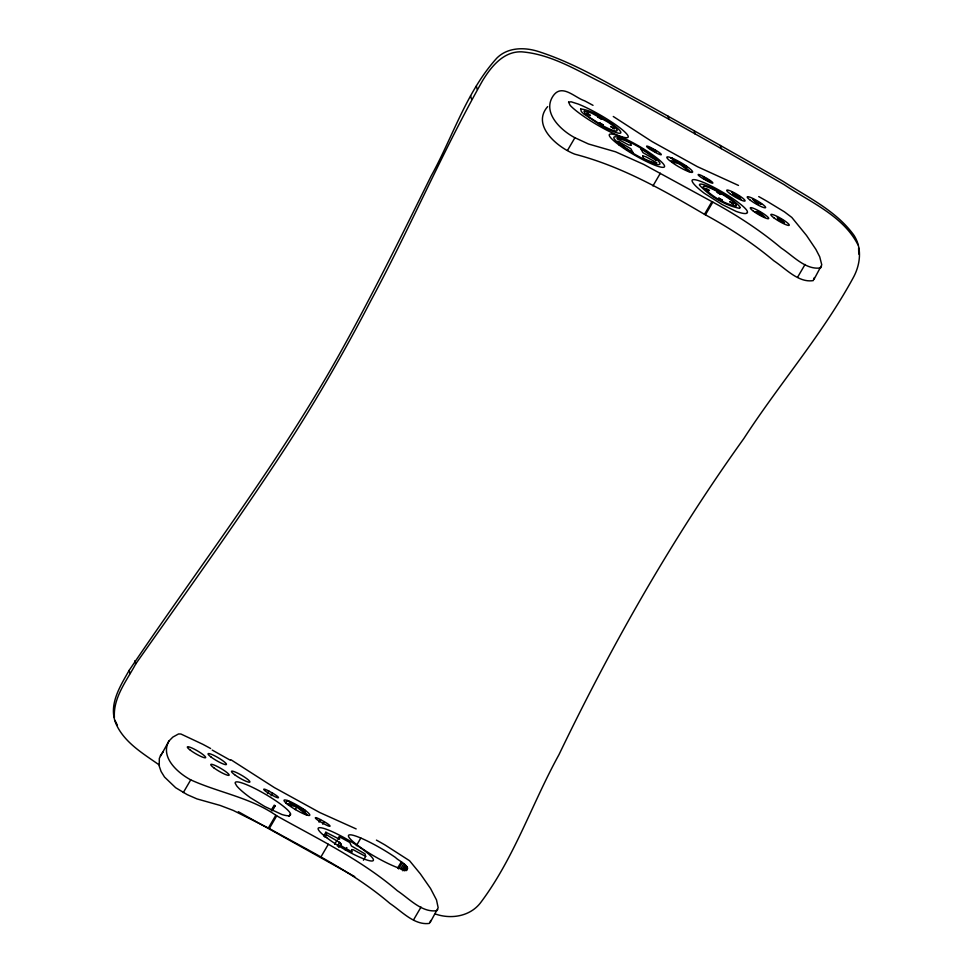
<?xml version="1.0" encoding="UTF-8"?>
<svg xmlns="http://www.w3.org/2000/svg" width="973" height="973" viewBox="0 0 973 973"><rect width="100%" height="100%" fill="white"/><g stroke="black" fill="none" stroke-linecap="round" stroke-linejoin="round"><path stroke-width="1.46" d="M547.653 106.616C530.99 125.639 557.918 147.689 574.921 154.208C621.321 166.274 663.306 190.149 704.488 214.328C729.045 227.597 752.543 242.861 773.912 260.849C785.649 268.512 798.359 283.009 813.221 280.601L814.352 277.548M814.036 279.312L821.771 264.851L819.728 256.836L815.897 249.392L806.495 235.43L791.815 217.429L784.42 211.834L766.785 201.131A98.176 15.361 30.3 0 0 761.664 198.224L758.721 196.582M210.63 748.517L207.711 746.923A98.176 15.361 30.3 0 0 202.639 744.211L180.929 734.019L178.533 733.958L172.841 737.096L168.937 741.025L159.341 758.308L159.195 766.006L161.08 771.48L164.51 777.038L175.675 787.729L187.242 794.649L196.935 798.894L220.129 805.425L233.325 810.46L269.302 828.534C310.521 851.643 353.819 872.477 389.954 903.479C401.74 911.275 414.413 925.591 429.434 923.389L430.747 920.458M430.334 922.161L438.166 907.748L436.5 899.952L430.528 888.471L420.3 873.803L409.56 860.728L385.004 844.965A106.483 16.663 30.3 0 0 379.567 841.864L376.429 840.113M337.838 839.237L339.322 836.695L339.577 839.273L325.87 832.256L326.502 834.798L340.124 842.715L341.705 846.182L352.202 851.983L351.581 849.587L353.284 849.77L365.653 856.422L363.428 860.241M365.653 856.422L365.021 853.88L351.399 845.963L349.818 842.484L339.322 836.695M435.32 913.988C451.484 919.643 470.956 916.286 481.307 901.74C514.583 857.067 532.231 803.102 559.001 754.61C612.005 644.467 672.525 537.874 743.871 438.495C779.032 384.238 822.015 334.882 853.053 278.059C860.314 265.045 862.382 248.614 854.112 235.502C836.512 210.971 808.113 197.483 783.338 181.501C737.437 154.658 690.854 128.995 644.467 103.004C609.585 84.505 575.554 63.269 537.68 51.289C523.961 47.057 507.407 47.373 496.729 58.21C466.286 91.936 452.822 136.925 431.1 176.089C403.114 232.656 375.189 289.285 344.734 344.564C282.109 459.037 201.873 562.467 129.154 670.385C120.166 686.233 108.149 704.817 115.909 723.608C124.228 742.606 143.226 753.613 159.45 765.106M857.967 244.843C843.092 215.629 810.095 202.202 784.214 184.688C725.055 150.401 665.398 116.955 605.279 84.359C578.558 71.418 552.032 54.269 521.735 51.837C503.54 51.107 491.146 66.699 482.547 80.71C442.204 152.129 410.059 228.023 371.078 300.268C343.445 353.54 313.379 405.546 280.346 455.656C233.812 526.198 184.42 594.807 135.758 663.89C126.758 680.626 113.099 697.398 114.4 717.466M183.313 792.569L190.732 779.86C218.998 792.74 250.657 797.507 276.721 815.824C317.94 838.933 361.251 859.767 397.373 890.769C409.171 898.565 421.832 912.881 436.853 910.679L437.753 909.451M567.49 150.426L574.909 137.728L588.483 143.992L615.52 151.788L643.725 164.401L711.92 201.618C736.452 214.899 759.974 230.139 781.343 248.139C793.08 255.802 805.778 270.299 820.64 267.891L821.455 266.602M267.441 793.652L268.925 791.11L272.61 793.153A6.385 0.997 30.3 0 1 278.473 797.544A6.385 0.997 30.3 0 1 273.291 795.829L269.606 793.798A6.385 0.997 30.3 0 1 263.744 789.407A6.385 0.997 30.3 0 1 268.925 791.11M271.126 795.695L272.61 793.153M271.26 810.266L274.228 805.182L275.189 805.729L272.221 810.813M271.735 810.545L275.189 805.729M268.378 828.023L275.797 815.313M269.302 828.534L276.721 815.824M285.746 803.017L287.23 800.475L289.772 801.448A14.899 2.335 30.3 0 1 302.664 808.575L305.461 810.545A14.899 2.335 30.3 0 1 308.465 815.459L306.568 814.973A14.899 2.335 30.3 0 1 288.336 804.902L286.123 803.114A14.899 2.335 30.3 0 1 287.23 800.475A53.211 8.331 30.3 0 1 292.934 804.367L294.199 805.255L293.153 804.89A27.475 4.293 30.3 0 0 287.242 804.014M652.944 185.94L660.363 173.23M289.005 816.347L290.489 813.805A31.927 4.999 30.3 0 0 261.178 791.84A31.927 4.999 30.3 0 0 235.223 783.277L236.609 785.734A44.344 6.933 30.3 0 0 250.28 797.653L264.875 806.581L281.769 814.45A44.344 6.933 30.3 0 0 290.489 813.805M295.257 809.645L296.741 807.104L298.127 808.125A53.211 8.331 30.3 0 1 306.568 814.973M303.977 813.087L305.461 810.545A53.211 8.331 30.3 0 0 300.195 808.381L298.942 807.906L300.11 808.758A27.548 4.306 30.3 0 1 307.419 815.192M319.022 822.161L320.506 819.619L324.191 821.65A6.385 0.997 30.3 0 1 330.054 826.041A6.385 0.997 30.3 0 1 324.873 824.326L321.187 822.294A6.385 0.997 30.3 0 1 315.325 817.904A6.385 0.997 30.3 0 1 320.506 819.619M322.708 824.192L324.191 821.65M323.644 836.062L325.87 832.256M325.018 837.339L326.502 834.798M320.883 857.031L328.302 844.321M334.627 844.345L336.853 840.526M704.488 214.328L711.92 201.618M705.413 214.826L712.832 202.129M337.376 846.121L339.601 842.302M338.762 847.447L340.988 843.627M345.354 850.11L346.838 847.568M356.386 845.671L360.837 838.045A37.29 5.838 30.3 0 1 395.427 857.444C398.577 860.886 408.441 864.498 407.237 869.704A37.29 5.838 30.3 0 1 377.804 858.186A31.927 4.999 30.3 0 1 349.854 838.471A31.927 4.999 30.3 0 1 360.837 838.045M397.616 868.111L401.326 861.762M398.626 868.913L402.336 862.552M400.718 868.78L403.698 863.696M401.91 869.85L404.877 864.766M402.907 870.823L405.875 865.751M404.464 870.446L406.69 866.639M404.768 870.847L406.994 867.04M405.814 869.971L407.298 867.43M406.215 870.665L407.711 868.123M413.598 919.789L421.017 907.079M797.641 277.159L805.06 264.449M168.937 741.025C159.815 757.152 177.767 772.903 190.732 779.86M160.217 755.948L163.245 751.679M296.741 807.104L295.512 806.69A53.211 8.331 30.3 0 0 288.336 804.902M708.612 190.526C712.65 191.377 700.803 185.928 708.612 190.526L707.675 190.027M738.471 185.429L697.41 166.675L652.044 141.572L613.27 116.492M354.731 876.624L238.312 811.701M356.167 828.923L319.703 812.504L274.386 787.595L230.893 759.718M593.019 105.339L589.906 103.649A106.483 16.663 30.3 0 0 584.53 100.778C574.715 97.58 561.847 83.179 553.138 95.913C541.864 112.54 560.959 130.491 574.909 137.728M212.199 750.061L230.248 760.181M115.033 720.434L117.405 725.347M720.336 145.464L721.212 148.65M694.187 130.796L695.075 133.982M668.037 116.152L668.913 119.326M476.332 86.135L477.22 89.321M470.567 95.792L471.455 98.978M134.882 660.703L135.758 663.89M129.154 670.385L130.041 673.571M858.6 247.799L858.758 254.075M304.5 809.864A27.475 4.293 30.3 0 0 296.485 806.143L294.454 804.805A27.548 4.306 30.3 0 0 288.02 800.779M784.384 222.866L777.974 219.886L777.318 217.271L783.034 220.628L783.52 221.382L781.562 220.701L784.384 222.866M631.027 145.159L628.631 144.928L616.967 138.604A23.413 3.661 30.3 0 1 630.297 142.946L631.027 145.159M642.8 155.972L643.506 158.404A23.413 3.661 30.3 0 0 656.824 162.746L646.011 156.835L642.8 155.972M568.585 102.153L570.093 105.291A37.29 5.838 30.3 0 0 602.469 127.877A31.927 4.999 30.3 0 0 627.731 137.497A31.927 4.999 30.3 0 0 612.698 122.72A37.29 5.838 30.3 0 0 578.315 104.087L571.102 101.788L568.585 102.153M782.754 221.929L779.422 220.445L779.191 219.497L782.754 221.929M580.626 108.976L581.355 111.567L583.715 113.89L601.971 126.052A23.413 3.661 30.3 0 0 620.482 133.106A23.413 3.661 30.3 0 0 609.463 122.27C600.414 117.076 591.256 109.985 580.626 108.976M584.25 111.165L584.846 113.294L589.65 117.49L601.703 125.14A19.156 2.992 30.3 0 0 616.858 130.917A19.156 2.992 30.3 0 0 607.833 122.051L591.268 112.929L584.25 111.165M610.716 126.539L614.328 128.728L610.716 126.539M729.908 201.788L733.533 203.989L729.908 201.788M736.318 205.425L736.062 206.179C723.803 203.673 711.725 196.291 703.187 187.181A19.156 2.992 30.3 0 1 718.597 192.204A19.156 2.992 30.3 0 1 736.318 205.425M740.003 207.456L739.687 208.368C724.703 205.303 709.937 196.291 699.502 185.15A23.413 3.661 30.3 0 1 718.342 191.292A23.413 3.661 30.3 0 1 740.003 207.456M747.434 212.406L747.057 213.051A44.344 6.933 30.3 0 1 736.123 211.384L722.063 204.5L704.27 193.25A44.344 6.933 30.3 0 1 692.131 181.1A31.927 4.999 30.3 0 1 717.831 189.467A31.927 4.999 30.3 0 1 747.373 211.506L747.434 212.406M782.061 220.457L778.911 218.39L782.061 220.457M586.841 113.342L590.429 115.519L586.841 113.342M597.969 116.967L601.557 119.144L597.969 116.967M599.636 122.89L603.236 125.067L599.636 122.89M717.174 192.228L720.762 194.405L717.174 192.228M718.84 198.151L722.428 200.329L718.84 198.151M758.745 211.482L755.121 211.737L765.119 217.259L758.745 211.482M759.487 212.321L757.918 212.43L761.604 214.461L759.487 212.321M761.482 203.977L758.003 203.369L758.283 204.464L752.506 199.015L757.347 202.712L761.482 203.977M735.503 195.293L732.255 194.624L736.269 195.95L741.073 199.501L737.206 196.193L740.331 196.838L736.415 195.524L731.769 192.107L735.503 195.293M691.329 172.379L690.392 172.136A27.475 4.293 30.3 0 0 682.985 165.665L681.818 164.826L682.961 165.252A53.211 8.331 30.3 0 1 688.203 167.392A14.899 2.335 30.3 0 1 691.329 172.379M679.543 163.999L678.327 163.598A53.211 8.331 30.3 0 0 671.248 161.871A14.899 2.335 30.3 0 0 689.468 171.905A53.211 8.331 30.3 0 0 680.93 165.033L679.543 163.999M677.086 162.236L676.04 161.859A27.548 4.306 30.3 0 0 670.239 161.068L669.01 160.083A14.899 2.335 30.3 0 1 669.971 157.358A53.211 8.331 30.3 0 1 675.7 161.25L677.086 162.236M672.501 158.319L670.847 157.687A27.475 4.293 30.3 0 1 679.3 163.05L681.185 163.878A27.548 4.306 30.3 0 1 687.327 166.784L685.393 165.422A14.899 2.335 30.3 0 0 672.501 158.319M655.534 150.535L648.419 147.397L656.045 152.36L655.534 150.535M711.02 181.866L703.917 178.728L703.406 176.904L711.02 181.866M656.094 160.156L642.995 152.664L640.781 148.723A23.413 3.661 30.3 0 1 656.094 160.156M619.825 142.362L617.697 141.207A23.413 3.661 30.3 0 0 633.022 152.639L630.808 148.699L619.825 142.362M655.401 150.085L651.715 148.054A6.385 0.997 30.3 0 0 646.583 146.388A6.385 0.997 30.3 0 0 652.494 150.791L656.167 152.822A6.385 0.997 30.3 0 0 661.312 154.5A6.385 0.997 30.3 0 0 655.401 150.085M706.957 178.473L703.272 176.441A6.385 0.997 30.3 0 0 698.128 174.775A6.385 0.997 30.3 0 0 704.038 179.178L707.724 181.209A6.385 0.997 30.3 0 0 712.868 182.875A6.385 0.997 30.3 0 0 706.957 178.473M234.59 774.666A10.642 1.666 30.3 0 0 249.757 782.17A10.642 1.666 30.3 0 0 237.789 773.207A10.642 1.666 30.3 0 0 234.59 774.666M190.38 750.232A10.642 1.666 30.3 0 0 205.534 757.748A10.642 1.666 30.3 0 0 193.566 748.784A10.642 1.666 30.3 0 0 190.38 750.232M211.141 757.091A10.642 1.666 30.3 0 0 226.295 764.596A10.642 1.666 30.3 0 0 214.328 755.632A10.642 1.666 30.3 0 0 211.141 757.091M213.829 767.806A10.642 1.666 30.3 0 0 228.996 775.323A10.642 1.666 30.3 0 0 217.028 766.359A10.642 1.666 30.3 0 0 213.829 767.806M327.414 838.276A31.927 4.999 30.3 0 0 372.89 860.813A31.927 4.999 30.3 0 0 336.986 833.91A31.927 4.999 30.3 0 0 327.414 838.276M729.823 193.578A10.642 1.666 30.3 0 0 744.941 201.046A10.642 1.666 30.3 0 0 732.876 192.046A10.642 1.666 30.3 0 0 729.823 193.578M750.378 200.28A10.642 1.666 30.3 0 0 765.496 207.736A10.642 1.666 30.3 0 0 753.43 198.735A10.642 1.666 30.3 0 0 750.378 200.28M774.009 217.916A10.642 1.666 30.3 0 0 789.127 225.371A10.642 1.666 30.3 0 0 777.062 216.371A10.642 1.666 30.3 0 0 774.009 217.916M618.731 144.758A31.927 4.999 30.3 0 0 664.072 167.137A31.927 4.999 30.3 0 0 627.889 140.136A31.927 4.999 30.3 0 0 618.731 144.758M753.455 211.214A10.642 1.666 30.3 0 0 768.573 218.67A10.642 1.666 30.3 0 0 756.508 209.669A10.642 1.666 30.3 0 0 753.455 211.214M621.759 145.743A26.612 4.16 30.3 0 0 659.548 164.401A26.612 4.16 30.3 0 0 629.397 141.9A26.612 4.16 30.3 0 0 621.759 145.743"/></g></svg>
